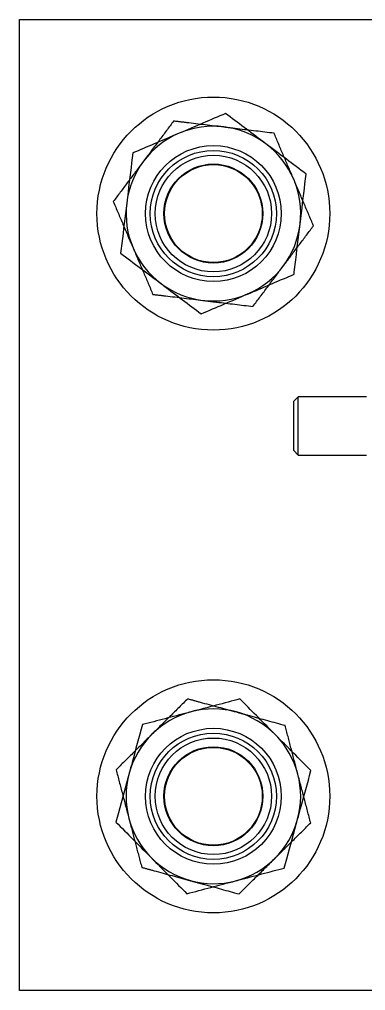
# Model space of a CAD drawing. Header units: metres. Extents: x 0 to 63075, y 0 to 44550.
# Drawn here: x 13913.9 to 13949.6, y 28260.5 to 28360.5 of the extents above; entities that cross this region are included whole.
import ezdxf

# ---------------------------------------------------------------- set-up
doc = ezdxf.new("R2010")
doc.units = ezdxf.units.M
doc.header["$LTSCALE"] = 75
doc.linetypes.add('HIDDEN2', pattern=[4.7625, 3.175, -1.5875])
for name, color, linetype in [('SDM', 7, 'Continuous'), ('SL4', 4, 'Continuous'), ('ST1', 7, 'HIDDEN2')]:
    doc.layers.add(name, color=color, linetype=linetype)

# ---------------------------------------------------------------- blocks, each defined once
blk = doc.blocks.new('A$Ca53c419a')
at = {"layer": 'SL4'}
for p, q in [((3830.73, 539.25), (3930.73, 539.25)), ((3830.73, 495.77), (3830.73, 539.25)), ((3930.73, 539.25), (3930.73, 495.77)), ((3886.37, 511), (3885.87, 510.5)), ((3891.37, 511), (3886.37, 511)), ((3891.87, 510.5), (3891.37, 511)), ((3885.87, 510.5), (3885.87, 503.47)), ((3885.87, 510.5), (3891.87, 510.5)), ((3891.87, 503.47), (3891.87, 510.5))]:
    blk.add_line(p, q, dxfattribs=at)
for centre, start, end in [((3850.73, 519.25), 74.7385, 134.7385), ((3910.73, 519.25), 83.0976, 143.0976), ((3910.73, 519.25), 23.0976, 83.0976), ((3850.73, 519.25), 14.7385, 74.7385), ((3850.73, 519.25), 134.7385, 194.7385), ((3910.73, 519.25), 143.0976, 203.0976), ((3910.73, 519.25), 323.0976, 23.0976), ((3850.73, 519.25), 314.7385, 14.7385), ((3850.73, 519.25), 194.7385, 254.7385), ((3910.73, 519.25), 203.0976, 263.0976), ((3910.73, 519.25), 263.0976, 323.0976), ((3850.73, 519.25), 254.7385, 314.7385)]:
    blk.add_arc(centre, 9, start, end, dxfattribs=at)
for points, knots in [([(3848.08, 529.3), (3847.48, 528.71), (3846.27, 527.51), (3845.02, 526.27), (3844.39, 525.64)], [0, 0, 0, 0, 0.495458, 1, 1, 1, 1]), ([(3853.09, 527.93), (3851.73, 528.3), (3850.03, 528.77), (3848.4, 529.21), (3848.08, 529.3)], [0, 0, 0, 0, 0.80365, 1, 1, 1, 1]), ([(3906.65, 528.81), (3906.14, 528.13), (3905.12, 526.77), (3904.06, 525.36), (3903.53, 524.65)], [0, 0, 0, 0, 0.495458, 1, 1, 1, 1]), ([(3911.81, 528.18), (3910.4, 528.35), (3908.66, 528.57), (3906.98, 528.77), (3906.65, 528.81)], [0, 0, 0, 0, 0.80365, 1, 1, 1, 1]), ([(3916.97, 527.56), (3915.64, 527.72), (3913.94, 527.93), (3912.19, 528.14), (3911.81, 528.18)], [0, 0, 0, 0, 0.77964, 1, 1, 1, 1]), ([(3858.11, 526.56), (3856.82, 526.92), (3855.16, 527.37), (3853.47, 527.83), (3853.09, 527.93)], [0, 0, 0, 0, 0.77964, 1, 1, 1, 1]), ([(3919, 522.78), (3918.96, 522.89), (3918.59, 523.75), (3917.9, 525.37), (3917.28, 526.83), (3916.97, 527.56)], [0, 0, 0, 0, 0.07009, 0.53078, 1, 1, 1, 1]), ([(3859.43, 521.54), (3859.4, 521.66), (3859.16, 522.56), (3858.71, 524.26), (3858.31, 525.79), (3858.11, 526.56)], [0, 0, 0, 0, 0.07009, 0.53078, 1, 1, 1, 1]), ([(3844.39, 525.64), (3844.3, 525.56), (3843.64, 524.9), (3842.39, 523.66), (3841.27, 522.55), (3840.7, 521.99)], [0, 0, 0, 0, 0.07009, 0.53078, 1, 1, 1, 1]), ([(3903.53, 524.65), (3903.45, 524.56), (3902.89, 523.81), (3901.84, 522.4), (3900.89, 521.14), (3900.41, 520.5)], [0, 0, 0, 0, 0.07009, 0.53078, 1, 1, 1, 1]), ([(3921.04, 518), (3920.71, 518.78), (3920.04, 520.34), (3919.35, 521.96), (3919, 522.78)], [0, 0, 0, 0, 0.49546, 1, 1, 1, 1]), ([(3840.7, 521.99), (3840.91, 521.17), (3841.35, 519.52), (3841.8, 517.82), (3842.02, 516.96)], [0, 0, 0, 0, 0.495458, 1, 1, 1, 1]), ([(3860.75, 516.51), (3860.54, 517.33), (3860.1, 518.98), (3859.65, 520.68), (3859.43, 521.54)], [0, 0, 0, 0, 0.495458, 1, 1, 1, 1]), ([(3900.41, 520.5), (3900.74, 519.72), (3901.41, 518.16), (3902.1, 516.54), (3902.45, 515.72)], [0, 0, 0, 0, 0.49546, 1, 1, 1, 1]), ([(3917.92, 513.85), (3918, 513.94), (3918.56, 514.69), (3919.61, 516.1), (3920.56, 517.36), (3921.04, 518)], [0, 0, 0, 0, 0.07009, 0.53078, 1, 1, 1, 1]), ([(3842.02, 516.96), (3842.05, 516.84), (3842.29, 515.94), (3842.74, 514.24), (3843.14, 512.71), (3843.34, 511.94)], [0, 0, 0, 0, 0.07009, 0.530784, 1, 1, 1, 1]), ([(3857.06, 512.86), (3857.15, 512.94), (3857.81, 513.6), (3859.06, 514.84), (3860.18, 515.95), (3860.75, 516.51)], [0, 0, 0, 0, 0.07009, 0.53078, 1, 1, 1, 1]), ([(3902.45, 515.72), (3902.49, 515.61), (3902.86, 514.75), (3903.55, 513.13), (3904.17, 511.67), (3904.48, 510.94)], [0, 0, 0, 0, 0.07009, 0.53078, 1, 1, 1, 1]), ([(3914.8, 509.69), (3915.31, 510.37), (3916.33, 511.73), (3917.39, 513.14), (3917.92, 513.85)], [0, 0, 0, 0, 0.49546, 1, 1, 1, 1]), ([(3853.37, 509.2), (3853.97, 509.79), (3855.18, 510.99), (3856.43, 512.23), (3857.06, 512.86)], [0, 0, 0, 0, 0.49546, 1, 1, 1, 1]), ([(3843.34, 511.94), (3843.66, 511.85), (3845.3, 511.4), (3846.99, 510.94), (3848.36, 510.57)], [0, 0, 0, 0, 0.19635, 1, 1, 1, 1]), ([(3848.36, 510.57), (3848.73, 510.47), (3850.43, 510), (3852.08, 509.55), (3853.37, 509.2)], [0, 0, 0, 0, 0.22036, 1, 1, 1, 1]), ([(3904.48, 510.94), (3904.81, 510.9), (3906.49, 510.7), (3908.24, 510.49), (3909.64, 510.32)], [0, 0, 0, 0, 0.19635, 1, 1, 1, 1]), ([(3909.64, 510.32), (3910.03, 510.27), (3911.77, 510.06), (3913.48, 509.85), (3914.8, 509.69)], [0, 0, 0, 0, 0.22036, 1, 1, 1, 1])]:
    blk.add_open_spline(points, degree=3, knots=knots, dxfattribs=at)
at = {"layer": 'ST1'}
for centre, radius in [((3850.73, 519.25), 12), ((3910.73, 519.25), 12), ((3850.73, 519.25), 7), ((3910.73, 519.25), 7), ((3850.73, 519.25), 6.5), ((3850.73, 519.25), 6), ((3910.73, 519.25), 6.5), ((3910.73, 519.25), 6), ((3850.73, 519.25), 5.1), ((3850.73, 519.25), 5.04), ((3910.73, 519.25), 5.1), ((3910.73, 519.25), 5.04)]:
    blk.add_circle(centre, radius, dxfattribs=at)
for points, knots in [([(3853.46, 529.28), (3852.64, 529.06), (3851, 528.63), (3849.29, 528.18), (3848.44, 527.95)], [0, 0, 0, 0, 0.49546, 1, 1, 1, 1]), ([(3857.12, 525.58), (3857.03, 525.67), (3856.37, 526.33), (3855.14, 527.58), (3854.02, 528.71), (3853.46, 529.28)], [0, 0, 0, 0, 0.07009, 0.53078, 1, 1, 1, 1]), ([(3911.97, 529.57), (3911.2, 529.24), (3909.63, 528.57), (3908.01, 527.88), (3907.19, 527.53)], [0, 0, 0, 0, 0.49546, 1, 1, 1, 1]), ([(3916.13, 526.45), (3916.03, 526.52), (3915.28, 527.08), (3913.88, 528.14), (3912.61, 529.09), (3911.97, 529.57)], [0, 0, 0, 0, 0.07009, 0.53078, 1, 1, 1, 1]), ([(3848.44, 527.95), (3848.32, 527.92), (3847.41, 527.69), (3845.71, 527.24), (3844.18, 526.84), (3843.41, 526.63)], [0, 0, 0, 0, 0.07009, 0.53078, 1, 1, 1, 1]), ([(3907.19, 527.53), (3907.08, 527.48), (3906.22, 527.11), (3904.61, 526.42), (3903.15, 525.8), (3902.41, 525.49)], [0, 0, 0, 0, 0.07009, 0.53078, 1, 1, 1, 1]), ([(3843.41, 526.63), (3843.3, 526.21), (3842.85, 524.58), (3842.39, 522.88), (3842.04, 521.62)], [0, 0, 0, 0, 0.25755, 1, 1, 1, 1]), ([(3920.28, 523.33), (3919.61, 523.83), (3918.25, 524.86), (3916.84, 525.91), (3916.13, 526.45)], [0, 0, 0, 0, 0.49546, 1, 1, 1, 1]), ([(3860.78, 521.89), (3860.18, 522.49), (3858.98, 523.7), (3857.74, 524.95), (3857.12, 525.58)], [0, 0, 0, 0, 0.49546, 1, 1, 1, 1]), ([(3902.41, 525.49), (3902.36, 525.06), (3902.16, 523.38), (3901.95, 521.63), (3901.79, 520.33)], [0, 0, 0, 0, 0.25755, 1, 1, 1, 1]), ([(3920.28, 523.33), (3920.23, 522.89), (3920.03, 521.21), (3919.82, 519.47), (3919.66, 518.17)], [0, 0, 0, 0, 0.25755, 1, 1, 1, 1]), ([(3842.04, 521.62), (3841.92, 521.16), (3841.46, 519.47), (3841, 517.81), (3840.67, 516.61)], [0, 0, 0, 0, 0.26863, 1, 1, 1, 1]), ([(3860.78, 521.89), (3860.66, 521.47), (3860.21, 519.84), (3859.75, 518.14), (3859.41, 516.88)], [0, 0, 0, 0, 0.25755, 1, 1, 1, 1]), ([(3901.79, 520.33), (3901.73, 519.86), (3901.52, 518.12), (3901.32, 516.42), (3901.17, 515.17)], [0, 0, 0, 0, 0.26863, 1, 1, 1, 1]), ([(3919.66, 518.17), (3919.6, 517.7), (3919.39, 515.95), (3919.19, 514.25), (3919.04, 513.01)], [0, 0, 0, 0, 0.26863, 1, 1, 1, 1]), ([(3840.67, 516.61), (3841.27, 516.01), (3842.47, 514.8), (3843.71, 513.55), (3844.33, 512.92)], [0, 0, 0, 0, 0.49546, 1, 1, 1, 1]), ([(3859.41, 516.88), (3859.28, 516.43), (3858.82, 514.73), (3858.37, 513.08), (3858.04, 511.87)], [0, 0, 0, 0, 0.26863, 1, 1, 1, 1]), ([(3901.17, 515.17), (3901.84, 514.67), (3903.2, 513.64), (3904.61, 512.59), (3905.32, 512.05)], [0, 0, 0, 0, 0.495458, 1, 1, 1, 1]), ([(3914.26, 510.97), (3914.37, 511.02), (3915.23, 511.39), (3916.84, 512.08), (3918.3, 512.7), (3919.04, 513.01)], [0, 0, 0, 0, 0.07009, 0.53078, 1, 1, 1, 1]), ([(3844.33, 512.92), (3844.42, 512.83), (3845.08, 512.17), (3846.31, 510.92), (3847.43, 509.79), (3847.99, 509.22)], [0, 0, 0, 0, 0.07009, 0.53078, 1, 1, 1, 1]), ([(3905.32, 512.05), (3905.42, 511.98), (3906.17, 511.42), (3907.57, 510.36), (3908.84, 509.41), (3909.48, 508.93)], [0, 0, 0, 0, 0.07009, 0.53078, 1, 1, 1, 1]), ([(3853.01, 510.55), (3853.13, 510.58), (3854.04, 510.81), (3855.74, 511.26), (3857.27, 511.66), (3858.04, 511.87)], [0, 0, 0, 0, 0.07009, 0.53078, 1, 1, 1, 1]), ([(3847.99, 509.22), (3848.81, 509.44), (3850.45, 509.87), (3852.16, 510.32), (3853.01, 510.55)], [0, 0, 0, 0, 0.49546, 1, 1, 1, 1]), ([(3909.48, 508.93), (3910.25, 509.26), (3911.82, 509.93), (3913.44, 510.62), (3914.26, 510.97)], [0, 0, 0, 0, 0.49546, 1, 1, 1, 1])]:
    blk.add_open_spline(points, degree=3, knots=knots, dxfattribs=at)

msp = doc.modelspace()

# ---------------------------------------------------------------- block references
at = {"layer": 'SDM', "rotation": 90}
msp.add_blockref('A$Ca53c419a', (14453.13, 24429.77), dxfattribs=at)

doc.saveas('drawing.dxf')
